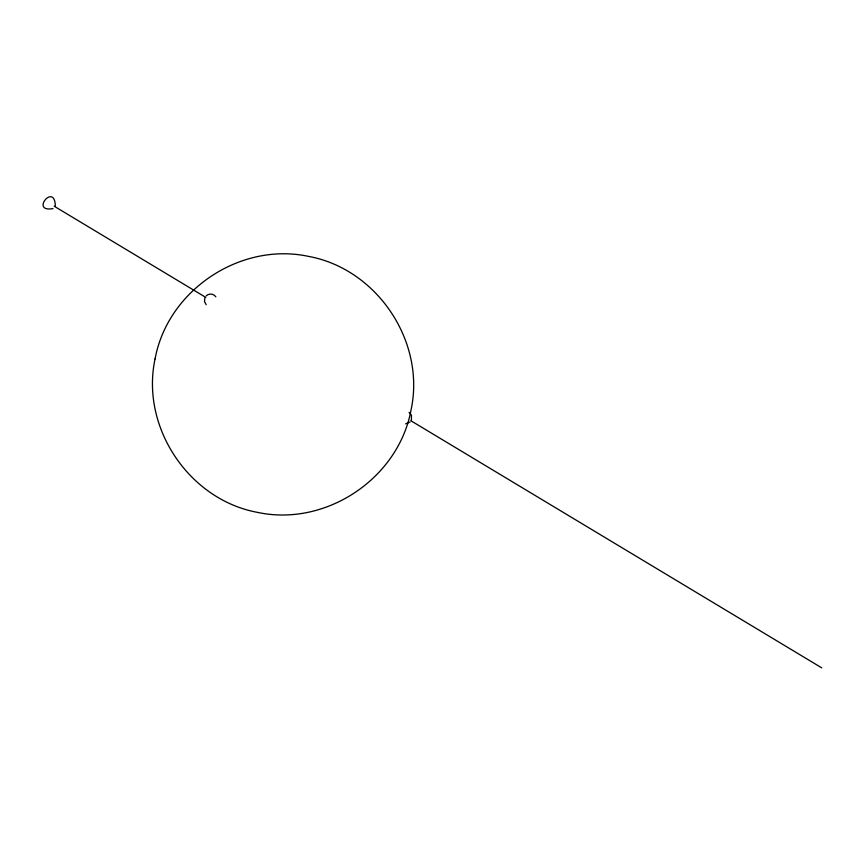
<?xml version="1.0" encoding="UTF-8"?>
<svg xmlns="http://www.w3.org/2000/svg" width="865" height="865" viewBox="0 0 865 865"><rect width="100%" height="100%" fill="white"/><g stroke="black" fill="none" stroke-linecap="round" stroke-linejoin="round"><path stroke-width="1.3" d="M55.306 205.805C54.679 182.191 29.713 212.606 52.992 208.616M204.843 297.906L204.486 301.528L206.194 304.739M411.426 419.99L411.426 415.189L409.113 412.378M206.194 295.873C208.822 293.116 213.796 293.613 215.839 296.825M410.064 422.023L405.631 423.85M54.149 206.194L205.816 297.409M410.745 420.66L821.75 667.856M155.062 358.932C140.422 427.18 188.948 499.808 257.608 512.394C325.856 527.034 398.484 478.507 411.07 409.859C425.71 341.61 377.183 268.983 308.535 256.386C240.286 241.746 167.659 290.272 155.062 358.932"/></g></svg>
